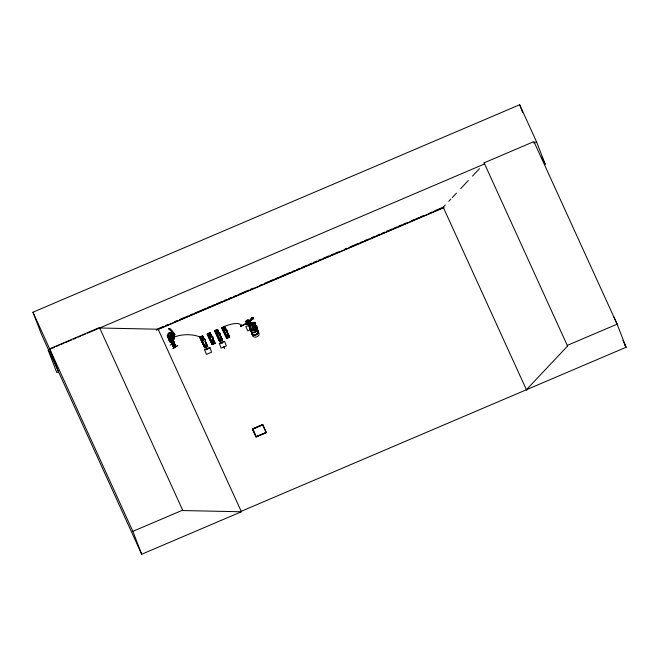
<?xml version="1.0" encoding="UTF-8"?>
<svg xmlns="http://www.w3.org/2000/svg" width="659" height="659" viewBox="0 0 659 659"><rect width="100%" height="100%" fill="white"/><g stroke="black" fill="none" stroke-linecap="round" stroke-linejoin="round"><path stroke-width="0.99" d="M170.368 340.868L169.668 341.346L170.483 342.408L171.183 341.939L170.368 340.818L171.183 341.939M253.427 326.016L253.591 328.108L254.926 328.19L255.041 326.749L253.995 325.777L253.443 326.057M205.369 345.72L205.682 345.423L206.003 346.14M205.517 345.398C205.641 345.991 205.567 345.95 205.896 345.876M213.162 342.548C212.355 342.334 213.722 342.696 212.972 342.993M213.425 342.977L213.203 342.556M220.279 339.121C221.119 339.97 220.139 339.187 220.65 339.121M228.03 336.79L227.61 336.37M202.552 340.86L203.277 340.225M169.66 341.148L169.725 341.749L170.211 338.685L170.146 341.502M171.043 338.355L173.268 336.823L172.386 337.828C175.541 337.029 173.655 339.912 169.833 341.321L169.742 341.7M170.211 338.685L169.981 341.28L167.757 335.579M174.207 338.495L173.836 339.006L173.852 337.087M174.231 338.125L173.803 338.998L174.322 335.95L174.091 338.537L170.096 341.238M174.256 338.767L174.437 336.106L174.091 336.329M252.01 325.752L252.397 325.34L252.067 325.793M169.783 339.83L169.833 339.154C170.335 338.306 174.355 334.698 174.47 336.79C173.885 337.738 169.651 341.535 169.791 338.965M170.277 338.817L169.907 339.121M174.47 336.79L174.487 336.065M213.088 342.573L212.981 342.845M227.907 336.568L227.561 336.024M227.619 336.592L227.775 336.271M174.322 338.652L170.211 341.387C169.239 341.634 168.251 338.66 167.312 335.761L167.831 335.596L167.411 335.876M205.995 346.123L205.484 345.596M220.922 339.789L220.493 339.228M227.347 336.23L227.734 336.131M173.704 345.629C173.21 345.11 170.03 339.204 171.48 340.415M172.312 339.476L173.012 339.566L172.312 339.476C180.212 358.323 167.74 326.823 175.129 345.192M173.992 345.629L172.996 346.156L173.679 346.173L171.324 340.151M248.286 321.938L248.88 320.052L245.346 321.559L247.924 320.958M212.783 342.318L213.154 342.318M220.403 339.27L220.856 339.855M202.61 340.596L202.659 341.082M217.478 334.368L217.832 333.841M252.191 325.422L251.977 325.703M173.35 337.902C175.385 340.794 169.841 332.844 171.941 332.861L174.133 338.397M248.262 321.625L248.88 320.052L248.155 322.136M172.534 334.327L171.554 336.782L169.989 337.82L167.847 337.383L167.287 335.958L168.267 333.495L169.833 332.457L171.974 332.894L171.521 333.067M172.477 334.344L171.554 336.782M248.377 323.33L248.707 322.663L253.328 322.737A1.252 0.807 -24.5 0 1 255.107 322.564A1.252 0.807 -24.5 0 1 254.432 323.948A1.252 0.807 -24.5 0 1 252.883 323.635L248.377 323.33L252.932 323.635M248.427 323.445L248.756 322.77L253.377 322.844A1.252 0.807 -24.5 0 1 255.157 322.679A1.252 0.807 -24.5 0 1 254.481 324.055A1.252 0.807 -24.5 0 1 252.932 323.742L252.883 323.52M171.068 338.289L171.859 338.182L170.953 339.261L173.185 337.795M220.897 339.83L220.551 339.945M252.751 326.04L251.598 328.256L252.15 329.698L254.432 330.299L256.17 329.599L257.348 327.432L256.796 325.991L254.506 325.291L256.302 327.474L255.511 328.8L254.374 329.286L252.899 328.923L252.751 326.04L254.531 325.332L256.812 326.032M257.307 327.482L256.194 329.648L254.432 330.398L252.133 329.657M247.29 322.177L248.015 321.872M249.407 327.647L250.123 327.342L249.407 327.647L247.998 324.006M171.983 337.268C169.824 339.476 174.091 337.532 172.485 336.93M248.88 320.052L248.064 321.378L246.911 321.872M170.063 341.098C169.223 338.759 169.075 341.675 169.643 341.469M199.759 337.284L204.727 347.845L199.718 337.284L202.7 335.966L204.356 339.5M200.221 337.062L200.624 336.881L205.361 347.482M204.298 339.525L202.7 335.966M207.536 333.956L209.826 332.655L211.58 336.337M208.038 333.734L207.643 333.899L212.981 344.319M209.76 332.984L211.44 336.485L209.826 332.655M210.106 332.82L207.14 334.121L212.149 344.682L215.114 343.364L210.114 332.803L215.106 343.38M219.62 341.486L222.602 340.176L217.61 329.615L214.776 330.703L219.636 341.486L214.669 330.925M216.704 330.011L217.108 329.829L218.763 333.363M205.106 347.68L200.534 337.985L205.229 347.631L205.616 347.441M217.602 329.624L222.569 340.201M205.353 342.087L207.692 346.527L204.858 347.614L204.628 347.021L205.007 347.408L207.19 346.453L207.214 345.893L207.354 346.692L206.506 344.912L207.017 345.555M221.803 327.885L224.744 326.576L229.736 337.136L226.754 338.446L221.762 327.885L226.77 338.446M224.324 331.024L222.412 327.441L227.133 338.298L227.66 338.051L225.164 332.77M222.668 327.49L224.274 331.04M223.903 326.955L225.897 330.324M212.478 344.533L207.544 333.94M212.528 339.187L214.859 343.323L214.628 342.729L214.612 343.29L212.429 344.245L212.05 343.858L212.528 344.517M222.347 340.209L217.313 329.459L214.735 330.587L219.966 341.346L220.501 341.123M220.197 341.247L217.775 335.769M227.306 338.224L222.412 327.441M220.666 339.747L220.592 339.517M170.862 340.464L173.243 346.412L170.846 340.357M172.337 339.509L174.462 345.275M173.424 345.827L173.037 346.164L173.581 345.975M205.583 345.95L205.979 346.173M227.899 336.477L227.627 336.807L227.437 336.139M248.113 322.49L251.178 319.113A1.252 0.807 -24.5 0 1 252.059 317.778A1.252 0.807 -24.5 0 1 253.451 318.272A1.252 0.807 -24.5 0 1 252.067 319.458L248.847 322.844L248.163 322.597L248.797 322.729L252.01 319.351A1.252 0.807 -24.5 0 0 253.402 318.165A1.252 0.807 -24.5 0 0 252.01 317.671A1.252 0.807 -24.5 0 0 251.104 319.022L248.163 322.597M172.073 343.668L175.022 346.955M172.09 343.858L175.039 346.955M169.874 339.204L171.431 337.457L170.599 339.13L171.587 338.858M174.429 336.741L171.274 339.476M434.701 210.814L443.202 207.19L445.295 204.965M448.787 201.267L450.88 199.043M452.272 197.56L456.456 193.12M460.641 188.68L468.318 180.533M472.503 176.085L479.472 168.679M526.409 389.749L567.564 346.049L567.308 345.39L617.129 324.154L533.922 141.603L484.101 162.839L484.357 163.498M172.6 338.182L173.63 337.12L172.996 336.419M169.215 340.448L173.441 338.133L169.841 340.53L169.52 340.217M173.778 337.647L174.108 338.462L169.841 341.016M212.915 342.664L212.882 342.252M173.556 345.703L173.045 346.123M202.362 336.131L199.817 336.938A20.38 10.355 -2 0 0 175.121 336.733M214.776 330.785L215.534 330.53M216.852 329.862L218.936 334.187M224.208 326.823L224.447 326.419L221.861 327.548L227.149 338.281L221.861 327.548M224.381 326.749L226.07 330.25M204.858 347.697L200.122 337.103M205.254 347.623L200.698 337.927M207.659 346.56L205.213 341.107A1.878 1.211 -25.3 0 0 204.595 339.5A1.878 1.211 -25.3 0 0 202.156 340.563A1.878 1.211 -25.3 0 0 202.774 342.169L204.85 346.453M214.356 343.619L212.322 339.196M214.859 343.405L212.363 338.042M219.776 341.346L214.735 330.587M219.999 341.337L215.172 330.703M221.762 340.555L222.124 339.542L222.108 340.102L219.925 341.049L219.744 340.579M221.844 340.423L220.23 336.881M222.248 340.349L217.313 329.459M226.91 338.298L226.671 337.622L227.058 338.009L229.233 337.062L229.258 336.502L229.53 337.144L226.984 331.807M227.635 338.083L225.106 332.803M229.2 337.383L226.984 331.889M172.996 333.306A4.498 0.774 52 0 0 169.388 329.459L168.77 328.783L169.487 328.487A5.247 0.898 52 0 1 173.301 332.433L174.915 334.788L174.421 335.184L172.699 333.215L173.49 332.91L172.699 333.215M169.198 329.376L169.882 329.072A4.498 0.774 52 0 1 173.49 332.91M168.786 328.792L168.992 328.874A5.247 0.898 52 0 1 172.798 332.82L173.202 333.363L173.679 332.96M173.202 333.363L173.992 333.067M171.183 341.881L170.483 342.351L169.849 341.346M169.865 332.49L168.292 333.536L168.556 336.535L169.907 336.708L171.587 334.525L169.833 332.457M169.412 333.075L168.893 334.953L169.857 335.81L170.656 334.574L169.379 333.034M167.93 337.375L170.006 337.77L171.529 336.741M170.104 345.192L174.701 342.062M173.053 348.504C177.765 345.777 180.986 343.166 173.053 348.479M210.205 337.12L210.847 337.078M247.034 320.603L246.82 320.612M203.343 340.003L201.662 340.876L203.384 340.118M211.621 336.469L209.084 337.713M225.427 330.727L223.706 331.477L226.292 330.348M206.069 345.67C207.42 346.782 205.056 347.82 205.278 346.016L206.11 345.769M204.817 346.379L206.572 345.703L205.246 341.181A1.878 1.211 -25.3 0 0 204.628 339.583A1.878 1.211 -25.3 0 0 202.198 340.645A1.878 1.211 -25.3 0 0 202.815 342.243M214.356 342.252L211.77 343.38L211.539 342.787L211.926 343.174L214.109 342.219L214.126 341.659L214.406 342.318M228.113 336.279C229.472 337.392 227.108 338.421 227.322 336.617L228.162 336.37M226.861 336.98L228.582 336.23M58.552 371.841L56.806 372.59L48.14 350.135M163.597 326.37L157.929 328.792L241.4 511.746L141.693 554.244L41.69 334.863L32.95 312.218L519.663 104.756L536.533 141.767L545.273 164.412L541.904 157.015M617.129 324.154L626.05 347.277L241.145 511.343L241.334 511.771L182.848 510.552L99.476 327.572L49.656 348.809L58.56 371.882M49.82 349.237L54.524 347.227M56.402 346.428L59.219 345.225M61.098 344.426L63.923 343.224M65.801 342.425L71.444 340.019M73.322 339.212L76.139 338.018M78.017 337.21L80.843 336.008M82.721 335.209L85.538 334.006M87.425 333.207L484.554 163.926M533.699 142.978L536.533 141.767M165.491 325.571L168.325 324.36M174.932 321.543L176.826 320.735M179.66 319.524L188.161 315.908M190.047 315.101L192.881 313.89M194.776 313.083L205.163 308.659M207.05 307.852L209.883 306.641M211.778 305.842L214.612 304.631M216.498 303.824L222.165 301.41M224.052 300.603L226.885 299.4M228.78 298.593L231.614 297.382M233.5 296.575L236.334 295.372M238.22 294.565L248.616 290.133M250.502 289.334L253.336 288.123M259.951 285.306L261.837 284.499M264.671 283.288L273.172 279.663M275.067 278.864L277.9 277.653M279.787 276.846L290.174 272.422M292.069 271.615L294.902 270.404M296.789 269.597L299.623 268.394M301.509 267.587L307.176 265.173M309.071 264.366L311.905 263.155M313.791 262.356L316.625 261.145M318.519 260.338L321.353 259.135M323.239 258.328L328.907 255.914M330.793 255.107L333.627 253.896M335.522 253.089L338.355 251.886M344.962 249.069L346.856 248.262M349.69 247.051L358.191 243.426M360.078 242.619L362.911 241.416M364.798 240.609L368.579 239.003M371.412 237.792L375.193 236.177M377.08 235.378L379.913 234.167M381.808 233.36L384.642 232.157M386.528 231.35L392.196 228.937M394.082 228.129L396.916 226.918M398.81 226.111L401.644 224.908M403.53 224.101L406.364 222.89M411.084 220.88L413.918 219.669M415.813 218.87L418.646 217.659M420.533 216.852L423.366 215.65M429.981 212.824L431.867 212.025M443.4 207.618L156.249 330.019L158.127 329.22L99.641 328.001L99.476 327.572M157.55 329.681L444.092 207.544M246.639 321.271L246.326 320.472L247.479 319.977L248.237 321.757L247.084 322.251L247.562 323.141L248.311 322.613L246.244 323.404L246.491 324.03L246.244 323.404M248.97 320.29L245.436 321.798L246.804 321.51L247.339 323.973L246.45 321.666L247.776 322.292M248.196 321.559L247.051 322.045L246.326 320.472M241.771 324.912C241.927 327.638 242.982 323.849 246.301 323.569M247.117 323.412L247.743 323.281M241.779 324.978L242.092 325.686L246.4 323.816M246.441 323.923L248.591 323.33L247.652 323.396M252.249 325.925L251.458 324.179L245.84 326.576L247.792 330.876L250.601 329.673A3.567 2.727 -21.1 0 0 254.712 332.416A3.567 2.727 -21.1 0 0 256.895 327.778M207.709 349.163L207.338 348.339L207.058 349.146L207.321 348.413M221.531 342.293L222.034 342.079L222.404 342.894L221.902 343.108L221.531 342.293L221.803 342.894M221.589 342.326L222.363 342.911M204.652 349.764L209.875 347.639L204.652 349.764L206.44 354.377L211.621 352.17L209.842 347.557M219.348 343.504L224.571 341.37L226.317 345.901L221.136 348.117L219.348 343.504L224.571 341.37M252.413 428.943L262.784 424.52L266.434 432.551L256.063 436.975L252.413 428.943L256.063 436.975M252.488 429.133L262.784 424.52M255.989 436.785L266.434 432.551M141.693 554.244L132.863 531.368L182.683 510.132L182.848 510.552M175.574 346.601L172.633 343.298M172.905 343.314L175.871 346.618M175.656 346.741L172.617 343.298M171.101 340.703L173.358 346.387M174.75 345.481L172.609 339.813M173.004 336.502L174.322 335.95M224.538 326.584L226.152 330.126M224.035 326.806L225.65 330.348M207.338 333.948L212.33 344.517L207.239 333.784M229.348 337.317L226.836 332.029M214.727 343.545L212.692 339.13M205.386 347.458L200.369 336.84M246.804 321.51L245.346 321.559L247.356 322.852M173.193 332.828L174.915 334.788M169.272 328.396L169.692 328.989M173.498 333.454L174.421 335.184M219.768 340.102L217.684 335.81A1.878 1.211 -25.3 0 1 217.066 334.204A1.878 1.211 -25.3 0 1 219.505 333.141A1.878 1.211 -25.3 0 1 220.122 334.747L221.49 339.352M227.256 331.708L228.624 336.312L226.902 337.062L224.818 332.77A1.878 1.211 -25.3 0 1 224.2 331.164A1.878 1.211 -25.3 0 1 226.638 330.101A1.878 1.211 -25.3 0 1 227.256 331.708L227.289 331.79M226.202 330.101L224.447 326.419A15.75 4.918 -22.5 0 1 240.716 325.686L240.84 325.999M227.569 333.833L229.225 337.367L227.726 334.665M223.986 326.749L225.699 330.324M227.734 334.747L228.871 337.532L227.577 334.887M224.249 327.853L225.567 330.472M222.693 328.553L227.322 338.207M219.604 335.11L222.091 340.406L220.378 336.906M217.05 329.871L218.714 333.388M217.116 330.892L218.434 333.512M221.029 339.41C222.314 340.341 219.925 341.378 220.238 339.756M215.954 331.411L217.19 334.064M218.03 335.81L219.274 338.462M217 334.064L215.279 330.488L220.279 341.123M209.974 333.94L211.267 336.56M212.47 339.22L214.579 343.619L213.022 341.107M209.356 332.984L211.078 336.56M209.694 334.064L210.946 336.708M209.628 334.088L210.888 336.724M213.532 342.606C214.818 343.537 212.429 344.575 212.742 342.952M208.458 334.599L211.778 341.659M205.138 341.288L207.634 346.568M202.404 335.818L204.158 339.5M202.708 337.029L203.606 338.767M206.539 345.621L205.213 341.107M201.942 336.148L203.656 339.723M202.206 337.251L203.524 339.871M624.345 343.528L626.05 347.277L622.895 340.192M484.101 162.839L567.564 346.049M443.202 207.19L526.607 390.177M247.718 323.371L247.636 322.992M247.8 323.445L247.586 322.885M32.95 312.218L132.863 531.368M613.834 316.847L617.384 324.813M240.93 326.106L241.161 326.691L240.716 325.686M171.834 332.746L173.663 337.359M519.663 104.756L522.579 112.302M256.211 326.123L256.343 326.18A3.501 2.669 -21.1 0 0 251.54 325.455A3.501 2.669 -21.1 0 0 250.544 329.731A3.501 2.669 -21.1 0 0 255.758 329.039M247.751 320.579L248.509 322.358M247.479 319.977L247.792 320.776M248.715 323.693L250.123 327.342M248.13 323.207L249.885 327.77M246.598 321.065L247.702 323.824M228.978 336.016L228.747 335.431L228.731 335.983M226.548 336.938L226.169 336.551L226.391 337.144M223.821 346.683L224.554 348.57M206.506 344.912L206.687 345.382M207.338 348.339L207.544 348.973M204.504 346.337L204.117 345.95L204.348 346.543M175.146 345.291L172.955 339.566M171.546 340.448L173.712 346.041M257.29 329.994A3.517 2.685 -21.1 0 1 256.162 334.863A3.517 2.685 -21.1 0 1 251.68 332.383M257.265 329.821A3.567 2.727 -21.1 0 1 256.12 334.756A3.567 2.727 -21.1 0 1 251.581 332.243M258.023 331.963A3.501 2.669 -21.1 0 1 256.903 336.798A3.501 2.669 -21.1 0 1 252.455 334.335M255.025 329.418A3.517 2.685 -21.1 0 1 249.983 328.998A3.517 2.685 -21.1 0 1 252.282 324.854A3.517 2.685 -21.1 0 1 256.524 326.716M255.733 328.923A3.526 2.694 -21.1 0 1 250.296 329.459A3.526 2.694 -21.1 0 1 252.026 325.035A3.526 2.694 -21.1 0 1 256.565 326.79M257.125 329.574A3.517 2.685 -21.1 0 1 256.409 334.245A3.517 2.685 -21.1 0 1 251.466 332.696M256.911 327.951A3.517 2.685 -21.1 0 1 255.61 332.161A3.517 2.685 -21.1 0 1 250.84 331.296M250.667 330.612A3.517 2.685 -21.1 0 1 250.717 329.887M257.216 329.689A3.567 2.727 -21.1 0 1 256.071 334.624A3.567 2.727 -21.1 0 1 251.532 332.111M256.845 327.647A3.567 2.727 -21.1 0 1 254.217 332.4A3.567 2.727 -21.1 0 1 250.857 328.874M256.755 327.531A3.517 2.685 -21.1 0 1 254.596 332.103A3.517 2.685 -21.1 0 1 250.56 329.467M217.725 335.892A1.878 1.211 -25.3 0 1 217.108 334.286A1.878 1.211 -25.3 0 1 219.546 333.223A1.878 1.211 -25.3 0 1 220.164 334.83M210.229 339.08A1.878 1.211 -25.3 0 1 209.611 337.482A1.878 1.211 -25.3 0 1 212.05 336.419A1.878 1.211 -25.3 0 1 212.668 338.018M256.054 328.355L254.448 328.009L253.558 329.459L254.077 327.935L252.751 327.276L254.308 327.581L255.157 326.213L254.671 327.671L256.054 328.355M173.778 346.996L174.882 346.247L173.778 346.996M171.925 343.965L174.849 347.309L171.925 343.965M207.807 333.734L212.832 344.295L207.84 333.734M202.906 336.889L200.369 338.133L202.906 336.889M210.328 333.726L207.791 334.97L210.328 333.726M217.824 330.53L215.287 331.774L217.824 330.53M224.958 327.49L222.412 328.734L224.958 327.49M203.244 337.606L200.707 338.85L203.244 337.606M210.666 334.442L208.129 335.686L210.666 334.442M218.162 331.246L215.625 332.49L218.162 331.246M225.296 328.207L222.758 329.451L225.296 328.207M203.755 338.677L201.217 339.92L203.755 338.677M211.177 335.513L208.639 336.757L211.177 335.513M218.664 332.317L216.127 333.561L218.664 332.317M225.798 329.278L223.261 330.521L225.798 329.278M219.118 333.273L216.58 334.517L219.118 333.273M219.233 339.509L219.258 340.184L221.844 339.055L221.613 338.471L221.597 339.031L219.414 339.978L219.233 339.509M213.994 342.54L212.272 343.29L210.196 339.006A1.878 1.211 -25.3 0 1 209.578 337.4A1.878 1.211 -25.3 0 1 212.009 336.337A1.878 1.211 -25.3 0 1 212.626 337.943L213.994 342.54M262.669 425.047L252.801 429.034L256.252 436.637L266.047 432.461L262.669 425.047M247.8 323.66A1.096 0.708 -24.5 0 0 249.086 322.44A1.096 0.708 -24.5 0 0 247.347 322.523A1.096 0.708 -24.5 0 0 247.8 323.66M247.924 323.931A1.096 0.708 -24.5 0 0 249.209 322.712A1.096 0.708 -24.5 0 0 247.471 322.795A1.096 0.708 -24.5 0 0 247.924 323.931"/></g></svg>
